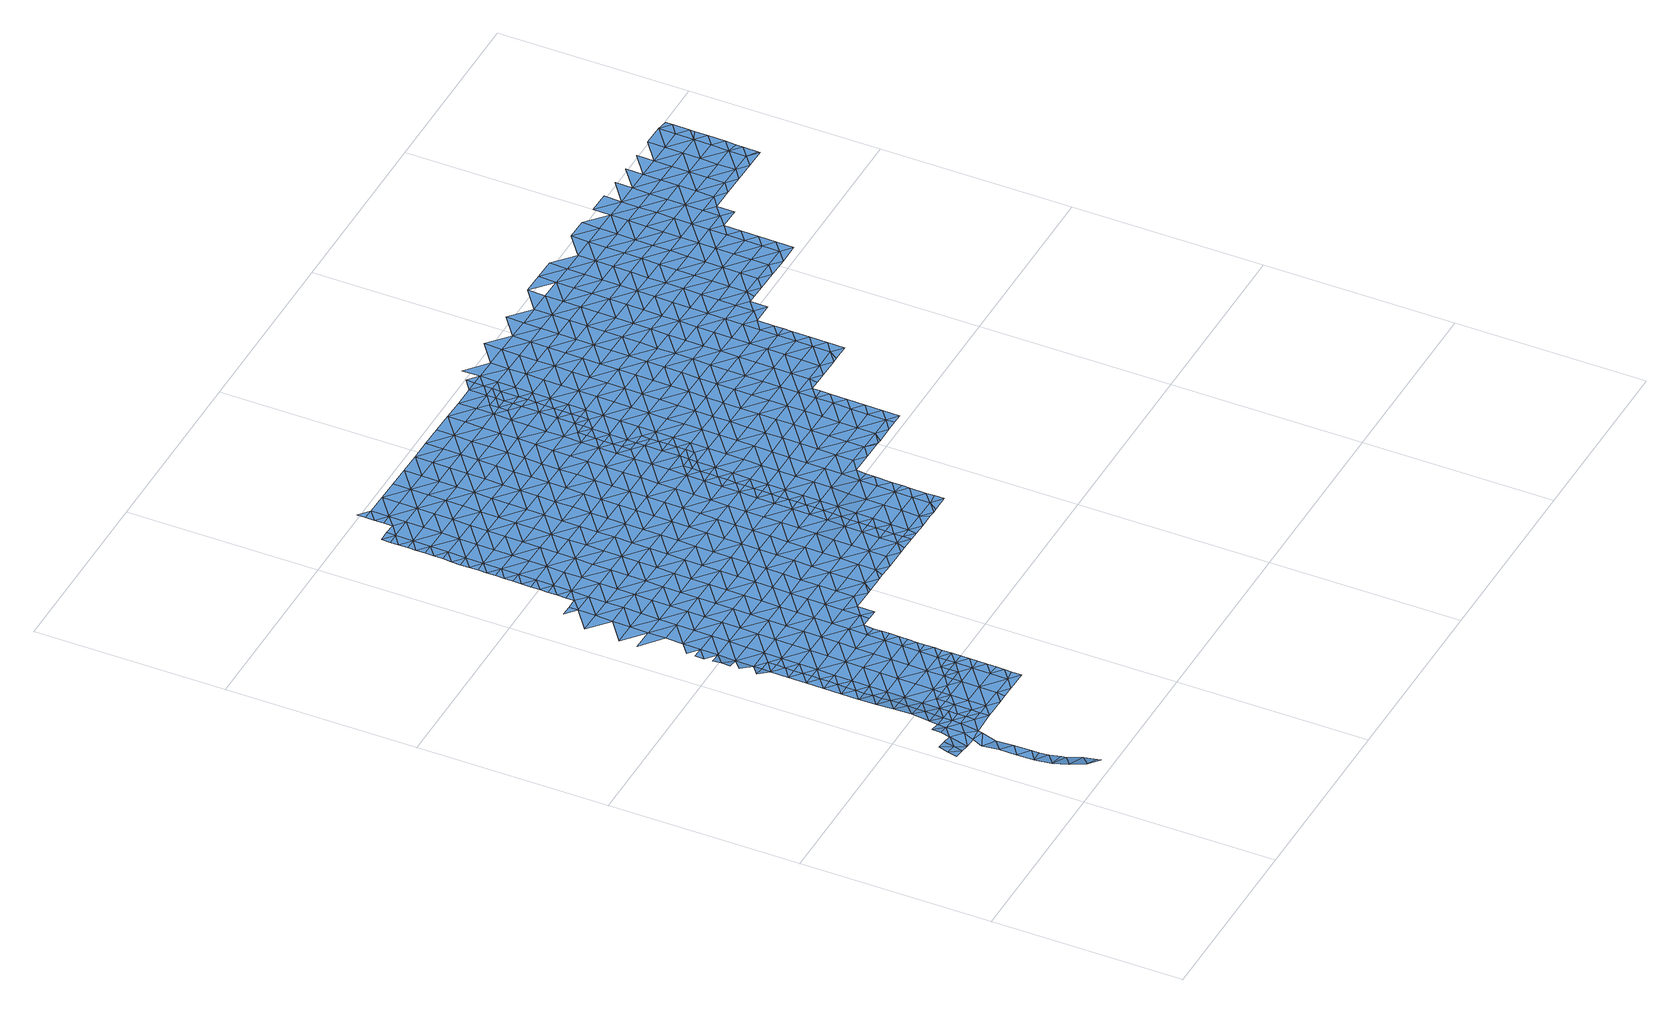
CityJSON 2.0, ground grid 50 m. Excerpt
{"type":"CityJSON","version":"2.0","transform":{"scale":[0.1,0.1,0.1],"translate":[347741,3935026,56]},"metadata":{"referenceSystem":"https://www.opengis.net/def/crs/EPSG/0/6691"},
"CityObjects":{
"waterbody1":{"type":"WaterBody","attributes":{"name":"8","class":"1140","function":"1","WaterBodyRiverFloodingRiskAttribute.description":"4","WaterBodyRiverFloodingRiskAttribute.rankOrg":"1","WaterBodyRiverFloodingRiskAttribute.adminType":"2","WaterBodyRiverFloodingRiskAttribute.scale":"L1"},"geometry":[{"type":"MultiSurface","lod":"1","boundaries":[[[0,1,2]],[[3,4,2]],[[3,2,1]],[[5,4,6]],[[4,3,6]],[[5,7,8]],[[9,5,6]],[[7,5,9]],[[7,10,8]],[[8,11,12]],[[11,8,10]],[[13,12,14]],[[12,11,14]],[[13,15,16]],[[13,14,15]],[[16,17,18]],[[15,17,16]],[[19,18,17]],[[20,21,22]],[[23,24,22]],[[22,24,25]],[[22,21,23]],[[26,27,25]],[[25,27,28]],[[25,24,26]],[[27,29,28]],[[29,30,28]],[[31,28,30]],[[32,33,31]],[[32,31,30]],[[34,31,33]],[[35,36,34]],[[35,34,33]],[[37,34,36]],[[38,39,37]],[[37,36,38]],[[40,37,39]],[[41,42,40]],[[40,39,41]],[[43,40,42]],[[44,45,43]],[[46,44,43]],[[46,43,42]],[[47,48,49]],[[50,49,45]],[[51,50,45]],[[45,44,51]],[[52,47,49]],[[50,53,49]],[[53,52,49]]]}]},
"waterbody2":{"type":"WaterBody","attributes":{"name":"8","class":"1140","function":"1","WaterBodyRiverFloodingRiskAttribute.description":"4","WaterBodyRiverFloodingRiskAttribute.rankOrg":"2","WaterBodyRiverFloodingRiskAttribute.adminType":"2","WaterBodyRiverFloodingRiskAttribute.scale":"L1"},"geometry":[{"type":"MultiSurface","lod":"1","boundaries":[[[54,55,56]],[[57,58,59]],[[60,61,19]],[[60,62,61]],[[20,63,21]],[[63,20,59]],[[58,63,59]],[[64,58,61]],[[62,65,64]],[[58,57,19]],[[57,59,66]],[[67,66,59]],[[68,55,54]],[[56,69,54]],[[68,54,66]],[[70,66,54]],[[71,67,59]],[[57,66,70]],[[20,71,59]],[[62,64,61]],[[19,61,58]],[[18,19,57]],[[70,18,57]],[[69,70,54]],[[56,72,69]]]}]},
"waterbody3":{"type":"WaterBody","attributes":{"name":"8","class":"1140","function":"1","WaterBodyRiverFloodingRiskAttribute.description":"4","WaterBodyRiverFloodingRiskAttribute.rankOrg":"2","WaterBodyRiverFloodingRiskAttribute.adminType":"2","WaterBodyRiverFloodingRiskAttribute.scale":"L1"},"geometry":[{"type":"MultiSurface","lod":"1","boundaries":[[[23,73,24]],[[23,21,73]],[[21,74,73]],[[26,75,27]],[[26,24,75]],[[24,73,75]],[[74,76,73]],[[75,77,27]],[[76,78,73]],[[79,75,73]],[[29,27,77]],[[78,79,73]],[[30,29,77]],[[80,30,77]],[[32,30,80]],[[33,32,80]],[[75,81,77]],[[81,75,79]],[[82,33,80]],[[35,33,82]],[[36,35,82]],[[77,83,80]],[[38,36,84]],[[81,79,85]],[[36,82,84]],[[39,38,84]],[[86,77,81]],[[87,82,80]],[[41,39,88]],[[85,89,81]],[[83,77,86]],[[39,84,88]],[[42,41,88]],[[90,48,47]],[[91,84,82]],[[92,44,46]],[[92,42,88]],[[46,42,92]],[[87,80,83]],[[87,91,82]],[[93,90,94]],[[95,86,81]],[[96,97,94]],[[47,52,90]],[[98,88,84]],[[99,50,51]],[[51,44,99]],[[100,96,94]],[[95,83,86]],[[101,96,100]],[[81,89,102]],[[44,92,99]],[[98,92,88]],[[103,94,90]],[[52,103,90]],[[99,104,50]],[[104,52,53]],[[53,50,104]],[[89,105,102]],[[95,81,102]],[[106,107,100]],[[108,107,106]],[[98,84,91]],[[109,87,83]],[[104,103,52]],[[110,100,94]],[[92,111,99]],[[105,112,102]],[[113,114,106]],[[115,111,92]],[[111,104,99]],[[116,83,95]],[[87,109,91]],[[117,94,103]],[[118,95,102]],[[92,98,115]],[[119,118,102]],[[102,112,119]],[[83,116,109]],[[91,120,98]],[[121,103,104]],[[94,117,110]],[[106,122,113]],[[111,123,104]],[[106,100,122]],[[124,125,126]],[[127,116,95]],[[120,91,109]],[[128,95,118]],[[129,117,103]],[[100,110,122]],[[122,130,113]],[[128,127,95]],[[131,126,132]],[[121,104,123]],[[133,109,116]],[[134,98,120]],[[135,111,115]],[[130,136,113]],[[136,126,125]],[[137,131,132]],[[115,98,138]],[[128,118,139]],[[125,113,136]],[[138,98,134]],[[129,103,121]],[[110,117,129]],[[140,123,111]],[[141,132,126]],[[109,142,120]],[[129,143,110]],[[110,144,122]],[[136,141,126]],[[133,116,127]],[[142,134,120]],[[145,137,146]],[[140,121,123]],[[128,139,147]],[[143,144,110]],[[144,130,122]],[[115,138,135]],[[147,148,128]],[[149,145,146]],[[150,137,132]],[[142,109,133]],[[127,128,151]],[[151,128,148]],[[111,135,140]],[[142,152,134]],[[140,153,121]],[[154,132,141]],[[137,150,146]],[[127,155,133]],[[130,156,136]],[[152,157,134]],[[127,151,158]],[[159,160,149]],[[153,161,121]],[[161,143,129]],[[155,127,158]],[[156,141,136]],[[150,132,154]],[[138,134,157]],[[162,130,144]],[[129,121,161]],[[163,133,155]],[[135,138,157]],[[164,159,149]],[[142,133,165]],[[165,133,163]],[[156,130,162]],[[166,144,143]],[[157,167,135]],[[165,168,142]],[[169,152,142]],[[161,170,143]],[[171,146,150]],[[149,146,172]],[[170,166,143]],[[166,162,144]],[[169,142,168]],[[173,174,141]],[[149,172,164]],[[140,135,175]],[[176,150,154]],[[146,171,172]],[[141,156,173]],[[154,141,174]],[[177,152,169]],[[175,135,167]],[[153,140,175]],[[157,152,178]],[[178,152,177]],[[179,156,162]],[[175,180,153]],[[153,181,161]],[[182,183,184]],[[178,185,157]],[[182,164,183]],[[157,185,167]],[[176,154,174]],[[164,172,183]],[[171,150,176]],[[186,162,166]],[[170,161,181]],[[187,184,183]],[[188,184,187]],[[173,156,179]],[[189,185,178]],[[153,180,181]],[[190,188,187]],[[191,192,171]],[[185,193,167]],[[162,186,179]],[[167,194,175]],[[195,174,173]],[[170,196,166]],[[171,176,191]],[[172,171,192]],[[193,194,167]],[[197,198,199]],[[196,186,166]],[[197,190,198]],[[195,176,174]],[[200,170,181]],[[190,187,198]],[[183,172,192]],[[173,179,201]],[[189,202,185]],[[183,203,187]],[[194,204,175]],[[205,206,207]],[[206,199,198]],[[205,199,206]],[[170,200,196]],[[208,203,183]],[[180,175,204]],[[173,201,195]],[[209,193,185]],[[180,210,181]],[[176,211,191]],[[196,212,186]],[[186,213,179]],[[207,214,215]],[[206,214,207]],[[183,192,208]],[[209,185,202]],[[187,216,198]],[[204,210,180]],[[215,214,217]],[[213,201,179]],[[218,200,181]],[[203,216,187]],[[217,219,220]],[[176,195,211]],[[211,221,191]],[[222,194,193]],[[219,223,220]],[[213,186,212]],[[224,196,200]],[[222,193,209]],[[217,214,219]],[[206,198,216]],[[192,225,208]],[[213,226,201]],[[201,227,195]],[[206,228,214]],[[192,191,225]],[[218,181,210]],[[229,230,231]],[[218,224,200]],[[224,212,196]],[[232,204,194]],[[226,227,201]],[[231,223,229]],[[225,191,221]],[[223,219,229]],[[195,227,211]],[[233,219,214]],[[229,234,230]],[[206,216,228]],[[234,235,236]],[[236,230,234]],[[194,222,237]],[[224,238,212]],[[212,239,213]],[[222,209,240]],[[227,241,211]],[[211,242,221]],[[208,225,243]],[[203,208,244]],[[210,204,232]],[[214,228,233]],[[239,226,213]],[[194,237,232]],[[241,242,211]],[[245,235,234]],[[246,235,245]],[[244,208,243]],[[216,203,244]],[[247,225,221]],[[248,246,245]],[[249,228,216]],[[250,237,222]],[[219,233,251]],[[229,219,252]],[[253,210,232]],[[254,255,256]],[[255,248,245]],[[247,243,225]],[[250,222,240]],[[254,248,255]],[[212,238,239]],[[218,210,257]],[[218,258,224]],[[252,219,251]],[[259,216,244]],[[228,249,233]],[[260,250,240]],[[234,261,245]],[[255,262,256]],[[234,229,261]],[[262,263,264]],[[265,241,227]],[[210,253,257]],[[247,221,242]],[[266,238,224]],[[267,244,243]],[[264,256,262]],[[237,268,232]],[[261,229,252]],[[226,239,269]],[[227,226,265]],[[216,259,249]],[[270,268,237]],[[268,253,232]],[[245,271,255]],[[233,272,251]],[[258,266,224]],[[273,250,260]],[[265,226,269]],[[274,263,262]],[[218,257,258]],[[237,250,270]],[[267,243,247]],[[238,275,239]],[[276,259,244]],[[277,233,249]],[[241,278,242]],[[267,279,244]],[[280,262,255]],[[245,261,271]],[[281,257,253]],[[282,278,241]],[[283,274,262]],[[278,247,242]],[[279,276,244]],[[268,284,253]],[[272,285,251]],[[241,265,282]],[[233,277,272]],[[259,286,249]],[[252,251,285]],[[287,270,250]],[[269,239,275]],[[255,271,288]],[[257,281,258]],[[238,266,275]],[[289,265,269]],[[290,267,247]],[[249,286,277]],[[262,280,283]],[[287,268,270]],[[291,271,261]],[[250,273,292]],[[281,253,284]],[[255,288,280]],[[261,252,293]],[[294,289,269]],[[289,282,265]],[[295,266,258]],[[290,279,267]],[[294,269,275]],[[286,259,276]],[[273,296,292]],[[297,272,277]],[[247,278,298]],[[252,285,293]],[[250,292,287]],[[299,300,301]],[[302,258,281]],[[290,247,298]],[[287,303,268]],[[301,283,299]],[[304,278,282]],[[305,297,277]],[[297,285,272]],[[291,261,293]],[[296,306,292]],[[283,280,299]],[[307,276,279]],[[291,308,271]],[[305,277,286]],[[284,268,303]],[[309,280,288]],[[299,310,300]],[[295,311,266]],[[288,271,308]],[[304,298,278]],[[258,302,295]],[[312,307,279]],[[307,286,276]],[[313,300,310]],[[284,314,281]],[[275,266,311]],[[315,313,310]],[[282,289,316]],[[279,290,312]],[[317,314,284]],[[297,318,285]],[[285,319,293]],[[294,275,311]],[[320,292,306]],[[284,303,317]],[[282,316,304]],[[294,321,289]],[[309,288,308]],[[299,280,309]],[[304,322,298]],[[320,323,292]],[[286,324,305]],[[302,281,314]],[[325,310,299]],[[287,323,303]],[[326,321,294]],[[322,327,298]],[[327,312,290]],[[287,292,323]],[[326,294,311]],[[289,321,316]],[[302,328,295]],[[291,293,319]],[[329,286,307]],[[290,298,327]],[[285,318,319]],[[330,308,291]],[[319,331,291]],[[299,309,332]],[[297,305,324]],[[302,314,333]],[[320,306,334]],[[330,309,308]],[[286,329,324]],[[327,335,312]],[[312,336,307]],[[324,337,297]],[[328,302,333]],[[299,332,325]],[[335,336,312]],[[303,323,338]],[[336,329,307]],[[317,303,339]],[[317,340,314]],[[304,341,322]],[[318,297,337]],[[311,295,342]],[[311,343,326]],[[330,291,331]],[[316,321,344]],[[304,316,341]],[[334,345,320]],[[346,332,309]],[[337,347,318]],[[318,348,319]],[[303,338,339]],[[314,340,333]],[[295,328,342]],[[316,344,341]],[[326,349,321]],[[322,350,327]],[[323,320,345]],[[351,331,319]],[[336,352,329]],[[329,353,324]],[[354,345,334]],[[349,344,321]],[[317,339,340]],[[309,330,355]],[[356,328,333]],[[311,342,343]],[[323,357,338]],[[352,353,329]],[[348,318,347]],[[358,335,327]],[[351,330,331]],[[346,309,355]],[[325,332,346]],[[322,341,359]],[[324,360,337]],[[361,323,345]],[[349,326,343]],[[328,356,342]],[[362,341,344]],[[333,340,363]],[[322,359,350]],[[349,364,344]],[[357,323,361]],[[319,348,351]],[[335,365,336]],[[330,366,355]],[[345,354,367]],[[368,325,346]],[[337,369,347]],[[333,363,356]],[[370,343,342]],[[339,338,371]],[[367,372,345]],[[373,361,345]],[[360,324,353]],[[327,350,358]],[[372,373,345]],[[371,338,357]],[[366,330,351]],[[336,374,352]],[[340,339,371]],[[375,363,340]],[[355,376,346]],[[366,376,355]],[[362,344,364]],[[377,342,356]],[[365,335,358]],[[378,349,343]],[[374,353,352]],[[369,337,360]],[[348,347,369]],[[379,380,361]],[[361,380,357]],[[359,341,381]],[[348,382,351]],[[361,373,379]],[[383,368,346]],[[369,382,348]],[[370,342,377]],[[378,364,349]],[[381,384,359]],[[374,336,365]],[[340,371,375]],[[375,385,363]],[[380,386,357]],[[341,362,381]],[[386,387,357]],[[350,359,384]],[[350,388,358]],[[389,366,351]],[[378,343,370]],[[371,357,387]],[[390,362,364]],[[346,376,391]],[[356,392,377]],[[384,388,350]],[[388,365,358]],[[356,363,392]],[[378,390,364]],[[393,353,374]],[[394,395,371]],[[371,395,375]],[[396,376,366]],[[360,353,397]],[[346,391,383]],[[371,387,394]],[[351,382,398]],[[363,385,392]],[[377,399,370]],[[397,353,393]],[[369,360,397]],[[400,374,365]],[[389,396,366]],[[362,401,381]],[[402,403,375]],[[375,403,385]],[[351,398,389]],[[375,395,402]],[[369,404,382]],[[376,405,391]],[[406,401,362]],[[399,377,392]],[[400,393,374]],[[406,362,390]],[[381,401,384]],[[407,365,388]],[[408,392,385]],[[370,409,378]],[[410,369,397]],[[411,398,382]],[[412,408,385]],[[385,403,412]],[[413,409,370]],[[391,414,383]],[[413,370,399]],[[404,369,410]],[[415,388,384]],[[408,416,392]],[[365,407,400]],[[417,399,392]],[[405,376,396]],[[418,397,393]],[[416,417,392]],[[398,419,389]],[[390,378,409]],[[420,413,399]],[[390,421,406]],[[414,391,405]],[[384,401,422]],[[382,404,411]],[[423,396,389]],[[424,420,399]],[[393,400,425]],[[397,426,410]],[[424,399,417]],[[427,421,390]],[[415,384,422]],[[415,428,388]],[[427,390,409]],[[418,426,397]],[[429,400,407]],[[393,425,418]],[[430,409,413]],[[406,431,401]],[[407,388,428]],[[398,411,419]],[[432,430,413]],[[413,420,432]],[[421,431,406]],[[431,422,401]],[[423,389,419]],[[405,396,423]],[[433,427,409]],[[434,433,409]],[[404,410,435]],[[404,436,411]],[[434,409,430]],[[429,437,400]],[[437,418,425]],[[435,436,404]],[[407,428,429]],[[414,405,438]],[[431,439,422]],[[410,426,435]],[[440,421,427]],[[425,400,437]],[[438,405,423]],[[441,440,427]],[[441,427,433]],[[419,411,436]],[[442,426,418]],[[415,422,443]],[[415,444,428]],[[445,446,421]],[[436,447,419]],[[445,421,440]],[[414,438,448]],[[431,421,446]],[[422,439,443]],[[447,449,419]],[[450,435,426]],[[446,451,431]],[[452,439,431]],[[418,437,453]],[[451,452,431]],[[423,419,449]],[[423,454,438]],[[429,428,444]],[[442,418,453]],[[415,443,444]],[[449,454,423]],[[455,436,435]],[[429,456,437]],[[438,454,448]],[[450,426,442]],[[437,456,453]],[[457,439,452]],[[429,444,458]],[[436,459,447]],[[443,439,457]],[[456,429,458]],[[455,435,450]],[[460,457,452]],[[459,449,447]],[[453,461,442]],[[456,461,453]],[[448,454,462]],[[463,443,457]],[[459,436,455]],[[458,444,464]],[[465,454,449]],[[442,466,450]],[[444,443,467]],[[461,466,442]],[[468,469,458]],[[458,469,456]],[[467,443,463]],[[460,470,457]],[[458,464,468]],[[471,470,460]],[[464,444,467]],[[465,449,459]],[[466,472,450]],[[469,473,456]],[[474,461,456]],[[470,475,457]],[[473,474,456]],[[463,457,475]],[[455,450,472]],[[476,464,467]],[[475,477,463]],[[478,454,465]],[[479,467,463]],[[472,480,455]],[[474,481,461]],[[477,479,463]],[[462,454,482]],[[481,483,461]],[[484,476,467]],[[466,461,483]],[[454,478,482]],[[459,455,485]],[[459,486,465]],[[484,467,479]],[[484,487,476]],[[485,455,480]],[[466,483,488]],[[486,459,485]],[[478,465,486]],[[489,480,472]],[[490,488,483]],[[472,466,491]],[[489,485,480]],[[482,478,492]],[[466,488,491]],[[492,478,486]],[[490,493,488]],[[489,472,491]],[[486,485,494]],[[493,495,488]],[[496,491,488]],[[482,492,497]],[[495,496,488]],[[498,499,486]],[[486,494,498]],[[500,485,489]],[[492,486,499]],[[494,485,500]],[[501,489,491]],[[502,501,491]],[[491,496,502]],[[503,497,492]],[[504,494,500]],[[505,506,489]],[[489,506,500]],[[505,489,501]],[[492,499,503]],[[507,504,500]],[[503,499,508]],[[507,500,506]],[[509,504,507]],[[497,503,510]],[[508,511,503]],[[512,511,508]],[[513,510,503]],[[511,513,503]],[[513,514,510]],[[514,515,510]]]}]},
"waterbody4":{"type":"WaterBody","attributes":{"name":"8","class":"1140","function":"1","WaterBodyRiverFloodingRiskAttribute.description":"4","WaterBodyRiverFloodingRiskAttribute.rankOrg":"3","WaterBodyRiverFloodingRiskAttribute.adminType":"2","WaterBodyRiverFloodingRiskAttribute.scale":"L1"},"geometry":[{"type":"MultiSurface","lod":"1","boundaries":[[[516,517,518]],[[519,520,521]],[[518,517,89]],[[105,89,517]],[[522,523,524]],[[524,523,147]],[[139,118,524]],[[524,147,139]],[[524,118,119]],[[112,105,517]],[[85,518,89]],[[85,79,518]],[[79,78,518]],[[78,76,518]],[[525,76,74]],[[76,516,518]],[[526,517,527]],[[65,516,76]],[[525,65,76]],[[74,63,525]],[[21,63,74]],[[119,112,524]],[[112,526,524]],[[521,528,519]],[[528,527,529]],[[530,529,531]],[[517,526,112]],[[526,522,524]],[[522,526,532]],[[532,526,533]],[[526,521,533]],[[526,527,521]],[[521,527,528]],[[533,521,520]],[[64,63,58]],[[63,64,525]],[[64,65,525]],[[62,531,65]],[[62,60,531]],[[528,534,519]],[[60,530,531]],[[65,531,516]],[[516,531,527]],[[527,531,529]],[[517,516,527]],[[535,529,530]],[[536,529,535]],[[536,528,529]],[[537,528,536]],[[534,528,537]]]}]},
"waterbody5":{"type":"WaterBody","attributes":{"name":"8","class":"1140","function":"1","WaterBodyRiverFloodingRiskAttribute.description":"4","WaterBodyRiverFloodingRiskAttribute.rankOrg":"3","WaterBodyRiverFloodingRiskAttribute.adminType":"2","WaterBodyRiverFloodingRiskAttribute.scale":"L1"},"geometry":[{"type":"MultiSurface","lod":"1","boundaries":[[[367,538,372]],[[539,373,372]],[[372,538,539]],[[379,540,380]],[[379,373,540]],[[373,539,540]],[[538,541,539]],[[540,542,380]],[[386,380,542]],[[387,386,542]],[[543,540,539]],[[394,544,395]],[[394,387,544]],[[387,542,544]],[[539,541,545]],[[546,542,540]],[[547,545,541]],[[402,548,403]],[[402,395,548]],[[543,539,545]],[[395,544,548]],[[542,546,544]],[[549,408,412]],[[412,403,549]],[[403,548,549]],[[550,545,547]],[[540,543,546]],[[544,551,548]],[[549,552,408]],[[552,417,416]],[[416,408,552]],[[551,544,546]],[[553,420,424]],[[553,417,552]],[[424,417,553]],[[545,550,554]],[[555,552,549]],[[543,545,556]],[[548,551,557]],[[549,548,558]],[[559,430,432]],[[550,560,554]],[[432,420,559]],[[556,545,554]],[[558,548,557]],[[420,553,559]],[[558,555,549]],[[555,553,552]],[[561,554,560]],[[546,562,551]],[[546,543,562]],[[563,433,434]],[[563,430,559]],[[434,430,563]],[[562,543,556]],[[551,564,557]],[[565,440,441]],[[566,567,554]],[[565,433,563]],[[566,554,561]],[[441,433,565]],[[556,554,567]],[[551,562,568]],[[569,562,556]],[[553,555,570]],[[567,569,556]],[[559,553,571]],[[572,440,565]],[[445,440,572]],[[558,557,564]],[[446,445,572]],[[551,568,564]],[[553,570,571]],[[563,573,565]],[[572,574,446]],[[575,568,562]],[[563,559,573]],[[460,452,451]],[[451,446,574]],[[562,569,576]],[[577,570,555]],[[575,562,576]],[[578,572,565]],[[579,558,564]],[[559,571,573]],[[555,558,577]],[[460,451,574]],[[573,578,565]],[[568,580,564]],[[577,558,579]],[[580,568,575]],[[581,571,570]],[[572,582,574]],[[564,583,579]],[[574,471,460]],[[564,580,584]],[[585,582,572]],[[586,570,577]],[[564,584,583]],[[582,471,574]],[[572,578,585]],[[570,586,581]],[[587,579,583]],[[573,571,588]],[[573,589,578]],[[468,464,476]],[[468,590,469]],[[587,591,579]],[[591,586,577]],[[571,581,588]],[[578,589,585]],[[577,579,591]],[[582,592,471]],[[468,476,590]],[[590,593,469]],[[593,474,473]],[[470,471,592]],[[473,469,593]],[[475,470,592]],[[476,487,590]],[[573,588,589]],[[583,594,587]],[[592,595,475]],[[586,596,581]],[[595,479,477]],[[593,597,474]],[[585,598,582]],[[597,483,481]],[[477,475,595]],[[481,474,597]],[[599,585,589]],[[586,591,600]],[[581,601,588]],[[484,602,487]],[[603,590,487]],[[602,479,595]],[[484,479,602]],[[490,483,597]],[[596,586,600]],[[594,604,587]],[[587,604,591]],[[605,595,592]],[[585,599,598]],[[592,582,605]],[[593,590,606]],[[593,607,597]],[[493,490,597]],[[603,487,602]],[[608,600,591]],[[601,581,596]],[[589,609,599]],[[582,598,605]],[[595,610,602]],[[589,588,609]],[[590,603,606]],[[611,604,594]],[[607,493,597]],[[612,596,600]],[[588,601,609]],[[591,604,608]],[[609,613,599]],[[593,606,607]],[[595,605,610]],[[614,612,600]],[[614,600,608]],[[615,601,596]],[[616,617,602]],[[618,604,611]],[[616,602,610]],[[494,504,498]],[[603,617,606]],[[598,599,619]],[[607,620,493]],[[603,602,617]],[[620,496,495]],[[495,493,620]],[[619,599,613]],[[604,621,608]],[[621,604,618]],[[605,598,622]],[[498,504,623]],[[605,624,610]],[[499,498,508]],[[617,625,606]],[[626,501,502]],[[508,498,623]],[[615,627,601]],[[502,496,626]],[[608,628,614]],[[624,616,610]],[[596,612,615]],[[496,620,626]],[[629,613,609]],[[607,606,625]],[[621,628,608]],[[598,619,622]],[[618,630,621]],[[609,601,627]],[[504,509,623]],[[625,631,607]],[[607,632,620]],[[505,633,506]],[[627,629,609]],[[512,508,623]],[[633,501,626]],[[629,619,613]],[[505,501,633]],[[624,605,622]],[[614,634,612]],[[635,617,616]],[[630,636,621]],[[512,623,509]],[[620,637,626]],[[507,638,509]],[[638,506,633]],[[507,506,638]],[[614,628,634]],[[634,639,612]],[[635,616,624]],[[612,640,615]],[[641,625,617]],[[607,631,632]],[[642,512,509]],[[626,637,633]],[[642,509,638]],[[637,620,632]],[[643,617,635]],[[615,644,627]],[[645,631,625]],[[619,629,646]],[[622,619,647]],[[622,648,624]],[[642,649,512]],[[628,621,650]],[[621,636,650]],[[649,513,511]],[[511,512,649]],[[612,639,640]],[[651,650,636]],[[641,617,643]],[[619,646,647]],[[652,633,637]],[[624,653,635]],[[649,654,513]],[[638,633,655]],[[629,627,644]],[[656,646,629]],[[657,628,650]],[[648,622,647]],[[653,643,635]],[[514,513,654]],[[615,640,644]],[[645,625,641]],[[632,631,645]],[[634,628,658]],[[655,633,652]],[[515,514,654]],[[632,659,637]],[[660,650,651]],[[658,661,634]],[[642,638,662]],[[642,663,649]],[[628,657,658]],[[653,624,648]],[[656,629,644]],[[639,634,661]],[[664,657,650]],[[639,665,640]],[[643,666,641]],[[660,664,650]],[[663,654,649]],[[653,666,643]],[[638,655,662]],[[632,645,659]],[[667,658,657]],[[663,642,662]],[[646,656,668]],[[647,646,669]],[[641,670,645]],[[637,659,671]],[[652,637,672]],[[669,646,668]],[[639,661,665]],[[657,664,667]],[[672,637,671]],[[644,640,673]],[[674,641,666]],[[644,675,656]],[[676,654,677]],[[667,678,658]],[[648,647,679]],[[648,680,653]],[[658,678,661]],[[677,654,663]],[[655,652,681]],[[673,640,665]],[[679,647,669]],[[679,680,648]],[[670,641,674]],[[662,655,681]],[[682,665,661]],[[659,683,671]],[[652,672,681]],[[653,684,666]],[[659,645,683]],[[668,656,675]],[[685,669,668]],[[680,684,653]],[[644,673,675]],[[661,678,682]],[[683,645,670]],[[686,687,662]],[[675,685,668]],[[666,688,674]],[[665,689,673]],[[690,665,682]],[[662,681,686]],[[663,662,687]],[[663,691,677]],[[689,665,690]],[[669,692,679]],[[693,670,674]],[[671,683,694]],[[672,671,695]],[[689,696,673]],[[693,683,670]],[[692,669,685]],[[681,672,695]],[[666,684,688]],[[673,697,675]],[[671,694,695]],[[679,698,680]],[[663,687,691]],[[696,697,673]],[[699,698,679]],[[700,696,689]],[[699,679,692]],[[701,684,680]],[[702,703,681]],[[674,688,693]],[[675,704,685]],[[705,677,691]],[[683,706,694]],[[707,687,686]],[[681,695,702]],[[686,681,703]],[[697,704,675]],[[701,688,684]],[[703,707,686]],[[707,691,687]],[[683,693,706]],[[694,708,695]],[[700,709,696]],[[692,685,704]],[[701,680,698]],[[710,708,694]],[[708,702,695]],[[688,711,693]],[[712,705,691]],[[704,713,692]],[[710,694,706]],[[701,711,688]],[[709,714,696]],[[713,715,692]],[[696,714,697]],[[699,715,698]],[[716,703,702]],[[699,692,715]],[[712,691,707]],[[708,716,702]],[[706,693,717]],[[714,718,697]],[[697,719,704]],[[720,710,706]],[[703,721,707]],[[693,711,717]],[[717,722,706]],[[716,721,703]],[[701,698,723]],[[724,713,704]],[[709,725,714]],[[710,720,708]],[[698,715,723]],[[721,726,707]],[[719,697,718]],[[711,701,727]],[[713,724,715]],[[728,717,711]],[[712,707,726]],[[706,722,720]],[[701,723,727]],[[727,729,711]],[[724,704,719]],[[725,730,714]],[[715,731,723]],[[732,733,708]],[[714,734,718]],[[735,712,726]],[[717,736,722]],[[708,720,732]],[[716,708,733]],[[737,730,725]],[[728,736,717]],[[731,715,724]],[[733,738,716]],[[711,729,728]],[[739,712,735]],[[731,740,723]],[[723,741,727]],[[721,716,738]],[[719,718,734]],[[740,741,723]],[[714,730,734]],[[742,730,737]],[[720,722,736]],[[743,729,727]],[[720,744,732]],[[726,721,745]],[[724,719,746]],[[741,743,727]],[[746,719,734]],[[735,726,745]],[[747,739,735]],[[748,734,730]],[[721,738,745]],[[720,736,744]],[[744,749,732]],[[745,747,735]],[[748,730,742]],[[731,724,750]],[[750,724,746]],[[733,732,749]],[[728,751,736]],[[731,752,740]],[[753,738,733]],[[748,754,734]],[[728,729,751]],[[734,754,746]],[[749,755,733]],[[756,752,731]],[[751,729,743]],[[757,744,736]],[[756,731,750]],[[755,753,733]],[[758,750,746]],[[740,759,741]],[[738,753,745]],[[751,757,736]],[[746,754,758]],[[760,749,744]],[[761,747,745]],[[762,763,750]],[[750,763,756]],[[753,764,745]],[[762,750,758]],[[743,741,759]],[[740,752,759]],[[743,765,751]],[[764,761,745]],[[759,765,743]],[[744,757,766]],[[763,767,756]],[[749,768,755]],[[756,767,752]],[[760,744,766]],[[760,768,749]],[[761,769,747]],[[755,768,753]],[[751,770,757]],[[771,759,752]],[[767,771,752]],[[772,764,753]],[[751,765,773]],[[759,774,765]],[[751,773,770]],[[775,760,766]],[[772,753,768]],[[766,757,776]],[[764,777,761]],[[778,777,764]],[[757,770,776]],[[767,779,771]],[[760,775,768]],[[759,771,774]],[[778,764,772]],[[765,780,773]],[[775,766,776]],[[768,781,772]],[[765,774,782]],[[773,783,770]],[[775,781,768]],[[784,771,779]],[[783,776,770]],[[774,771,784]],[[765,782,780]],[[772,785,778]],[[786,769,777]],[[783,773,780]],[[784,787,774]],[[774,787,782]],[[776,788,775]],[[778,789,777]],[[772,781,785]],[[790,780,782]],[[791,787,784]],[[792,781,775]],[[789,778,785]],[[777,793,786]],[[776,783,788]],[[790,782,787]],[[794,785,781]],[[775,788,795]],[[777,789,793]],[[783,780,796]],[[792,775,795]],[[787,791,797]],[[792,794,781]],[[783,798,788]],[[780,790,796]],[[796,798,783]],[[799,786,793]],[[785,800,789]],[[797,801,787]],[[802,790,787]],[[803,795,788]],[[798,804,788]],[[793,789,800]],[[805,792,795]],[[785,794,800]],[[790,806,796]],[[807,801,797]],[[803,805,795]],[[787,801,802]],[[799,793,808]],[[788,804,803]],[[792,805,794]],[[808,793,800]],[[798,796,806]],[[790,802,806]],[[794,809,800]],[[804,798,810]],[[801,811,802]],[[810,798,806]],[[804,812,803]],[[809,794,805]],[[809,813,800]],[[814,806,802]],[[801,807,811]],[[813,815,800]],[[803,816,805]],[[804,810,812]],[[812,816,803]],[[808,800,815]],[[815,817,808]],[[807,818,811]],[[802,811,814]],[[814,819,806]],[[816,820,805]],[[809,805,820]],[[809,821,813]],[[810,806,822]],[[810,823,812]],[[820,821,809]],[[822,806,819]],[[818,824,811]],[[822,823,810]],[[823,816,812]],[[811,824,814]],[[813,825,815]],[[826,820,816]],[[814,827,819]],[[825,813,821]],[[823,826,816]],[[828,821,820]],[[817,815,829]],[[818,830,824]],[[814,824,827]],[[829,815,825]],[[822,819,831]],[[828,820,826]],[[819,827,831]],[[832,817,829]],[[822,833,823]],[[830,834,824]],[[821,835,825]],[[824,834,827]],[[836,835,821]],[[837,822,831]],[[838,826,823]],[[836,821,828]],[[834,839,827]],[[825,840,829]],[[833,822,837]],[[831,827,839]],[[835,840,825]],[[840,832,829]],[[826,841,828]],[[839,842,831]],[[831,842,837]],[[823,833,838]],[[837,843,833]],[[843,837,842]],[[836,828,841]],[[844,835,836]],[[826,838,841]],[[843,845,833]],[[833,845,838]],[[835,846,840]],[[836,841,844]],[[844,846,835]],[[847,848,840]],[[849,841,838]],[[846,847,840]],[[841,849,844]],[[843,850,845]],[[838,845,851]],[[849,838,851]],[[852,846,844]],[[853,848,847]],[[849,852,844]],[[854,845,850]],[[855,847,846]],[[851,845,854]],[[856,849,851]],[[855,846,852]],[[851,854,856]],[[847,855,857]],[[858,855,852]],[[847,857,859]],[[854,860,856]],[[849,856,861]],[[852,849,858]],[[849,861,858]],[[855,862,857]],[[860,863,856]],[[856,863,861]],[[862,855,858]],[[857,862,864]],[[865,863,860]],[[866,862,858]],[[867,857,864]],[[861,863,868]],[[858,861,866]],[[869,864,862]],[[861,868,866]],[[869,862,866]],[[870,863,865]],[[869,871,864]],[[868,863,870]],[[872,870,865]],[[866,868,873]],[[874,864,871]],[[873,868,870]],[[875,871,869]],[[876,866,873]],[[869,866,875]],[[875,866,876]],[[877,873,870]],[[878,870,872]],[[873,877,876]],[[871,875,879]],[[880,878,872]],[[881,871,879]],[[870,878,877]],[[882,879,875]],[[876,877,883]],[[875,876,882]],[[884,878,880]],[[878,885,877]],[[882,876,883]],[[885,878,884]],[[886,881,879]],[[885,887,877]],[[882,888,879]],[[883,877,889]],[[877,887,889]],[[886,879,888]],[[882,883,890]],[[883,889,890]],[[882,891,888]],[[892,891,882]],[[892,882,890]],[[893,888,891]],[[886,888,893]],[[894,886,893]]]}]}
},
"vertices":[
[109,7,55],[109,18,53],[81,31,55],[109,54,46],[81,77,38],[82,123,23],[110,100,30],[111,146,20],[83,170,17],[110,112,28],[111,170,18],[112,192,17],[84,216,16],[85,262,15],[113,238,16],[113,285,12],[85,308,9],[114,321,23],[86,331,20],[114,331,26],[87,424,33],[116,423,32],[88,447,34],[116,446,33],[116,470,35],[89,493,38],[117,493,34],[117,516,34],[89,539,37],[118,539,34],[118,562,34],[90,586,34],[118,585,32],[119,608,32],[91,632,32],[119,631,31],[120,654,31],[92,678,32],[120,678,31],[120,701,32],[92,724,32],[121,724,32],[121,747,32],[93,770,32],[122,793,32],[94,817,32],[122,770,32],[95,886,32],[67,886,38],[95,863,32],[123,839,32],[122,816,32],[124,885,32],[123,862,32],
[30,355,32],[2,379,42],[1,356,36],[86,354,32],[115,377,32],[87,401,32],[171,330,32],[143,354,32],[171,353,32],[115,400,32],[143,377,32],[172,376,32],[58,378,32],[59,401,37],[30,379,37],[29,332,26],[57,332,20],[59,424,38],[1,333,30],
[144,446,32],[144,423,32],[145,492,31],[172,422,32],[146,538,31],[173,445,32],[173,469,31],[147,585,31],[202,491,31],[148,631,31],[203,584,31],[148,677,31],[201,468,31],[203,537,31],[204,630,31],[149,723,31],[230,468,31],[96,909,32],[205,676,31],[150,769,32],[68,933,37],[96,955,32],[259,536,31],[68,979,37],[68,956,37],[206,722,31],[151,816,32],[97,1002,33],[69,1002,35],[259,490,31],[152,908,32],[151,862,32],[258,467,31],[98,1048,33],[69,1025,33],[70,1048,33],[261,629,31],[154,1001,33],[207,815,32],[286,467,32],[99,1094,33],[70,1071,32],[207,769,32],[260,583,31],[153,954,32],[287,513,31],[287,490,31],[262,675,31],[209,907,32],[155,1047,33],[208,861,32],[44,1187,32],[100,1140,33],[100,1186,33],[317,582,31],[316,535,31],[210,953,32],[155,1093,33],[44,1234,32],[101,1233,33],[318,628,31],[262,721,31],[264,814,32],[156,1139,33],[102,1279,34],[263,768,32],[316,512,31],[265,860,32],[157,1185,33],[318,674,31],[211,1000,33],[211,1046,33],[46,1326,34],[103,1325,34],[344,512,31],[344,536,31],[104,1371,34],[159,1278,34],[345,558,31],[319,720,31],[266,906,32],[158,1232,33],[345,604,31],[213,1138,33],[320,767,32],[345,582,31],[104,1394,34],[76,1395,34],[266,952,32],[212,1092,33],[346,626,31],[132,1394,34],[346,651,31],[268,1045,33],[321,813,32],[347,675,31],[347,697,31],[267,999,33],[159,1324,34],[160,1370,34],[214,1184,33],[214,1231,33],[321,859,32],[215,1277,34],[347,717,31],[348,743,32],[270,1137,33],[322,905,32],[323,951,32],[133,1417,34],[161,1417,34],[133,1440,34],[377,766,32],[269,1091,33],[162,1463,34],[133,1463,34],[376,742,32],[134,1486,34],[216,1323,34],[217,1369,34],[377,812,32],[378,858,32],[271,1230,33],[325,1044,33],[134,1509,34],[163,1509,34],[135,1533,34],[324,998,33],[270,1183,33],[404,742,32],[218,1462,34],[379,904,32],[135,1556,34],[163,1555,34],[135,1579,34],[218,1416,34],[405,788,32],[380,950,32],[272,1276,34],[325,1090,33],[326,1136,33],[164,1601,34],[136,1602,34],[219,1508,34],[136,1625,34],[380,997,33],[165,1648,34],[137,1648,34],[273,1322,34],[434,811,32],[137,1671,34],[381,1043,33],[273,1368,34],[327,1183,33],[328,1229,33],[220,1554,34],[166,1694,34],[138,1717,34],[137,1694,34],[436,903,32],[221,1600,34],[166,1740,35],[139,1764,35],[138,1741,35],[435,857,32],[382,1089,33],[383,1135,33],[462,787,32],[329,1275,34],[329,1321,34],[274,1415,34],[275,1461,34],[167,1786,35],[139,1787,35],[330,1367,34],[139,1810,35],[277,1553,34],[491,810,32],[222,1647,34],[222,1693,34],[436,950,32],[140,1833,35],[168,1832,35],[140,1856,35],[437,996,33],[438,1042,33],[276,1507,34],[472,787,32],[223,1739,34],[169,1879,35],[141,1902,35],[140,1879,35],[384,1228,33],[439,1088,33],[331,1414,34],[492,902,32],[384,1182,33],[491,856,32],[224,1785,35],[278,1646,34],[519,786,32],[169,1902,35],[440,1134,33],[332,1506,34],[277,1599,34],[386,1320,34],[332,1460,34],[225,1878,35],[494,995,33],[385,1274,34],[198,1901,35],[493,949,32],[279,1692,34],[333,1552,34],[548,855,32],[225,1832,35],[441,1227,33],[388,1413,34],[281,1784,35],[547,809,32],[280,1738,34],[440,1181,33],[495,1087,33],[537,786,32],[335,1645,34],[387,1366,34],[226,1924,35],[198,1948,35],[198,1924,35],[495,1041,33],[549,901,32],[443,1319,34],[334,1598,34],[575,785,31],[389,1505,34],[281,1831,35],[282,1877,35],[227,1970,35],[496,1133,33],[388,1459,34],[199,1971,35],[550,994,33],[199,1994,35],[442,1273,34],[550,948,32],[336,1691,34],[336,1737,34],[604,808,31],[498,1226,33],[443,1365,34],[605,854,31],[391,1598,34],[284,1969,35],[497,1180,33],[444,1412,34],[552,1086,33],[390,1551,34],[338,1830,35],[337,1783,35],[283,1923,35],[551,1040,33],[632,784,31],[445,1458,34],[446,1504,34],[392,1644,34],[606,900,31],[606,947,31],[607,993,34],[499,1318,34],[553,1132,33],[554,1179,33],[499,1272,34],[661,807,31],[340,1922,35],[392,1690,34],[393,1736,34],[554,1225,33],[501,1411,34],[394,1782,35],[447,1550,34],[447,1597,34],[651,784,31],[339,1876,35],[609,1085,34],[662,899,31],[502,1457,34],[500,1364,34],[448,1643,34],[661,853,31],[556,1317,34],[608,1039,34],[555,1271,34],[502,1503,34],[395,1829,35],[689,783,31],[340,1968,35],[449,1689,34],[610,1178,34],[663,946,31],[689,807,31],[689,830,31],[503,1549,34],[664,992,34],[395,1875,35],[609,1131,34],[611,1224,34],[690,853,31],[690,876,31],[557,1364,34],[450,1735,34],[397,1967,35],[558,1410,34],[665,1038,34],[691,899,31],[691,922,31],[558,1456,34],[451,1828,35],[612,1270,35],[396,1921,35],[665,1084,34],[504,1596,34],[691,945,31],[692,968,33],[452,1874,35],[505,1642,34],[451,1781,35],[666,1131,34],[560,1548,34],[613,1363,35],[692,991,34],[692,1014,34],[506,1734,34],[453,1920,35],[613,1316,35],[559,1502,34],[693,1061,34],[668,1223,34],[506,1688,34],[507,1780,35],[693,1038,34],[667,1177,34],[454,1966,35],[615,1455,35],[694,1084,34],[694,1107,34],[561,1641,34],[508,1827,35],[695,1153,34],[669,1315,35],[614,1409,35],[509,1873,35],[694,1130,34],[561,1595,34],[562,1687,34],[668,1269,35],[616,1501,34],[617,1547,34],[696,1199,34],[670,1362,35],[695,1176,34],[696,1246,34],[696,1222,34],[563,1733,34],[564,1779,35],[617,1594,34],[510,1919,35],[671,1408,35],[697,1292,35],[697,1269,35],[619,1686,34],[672,1454,35],[672,1500,34],[698,1315,35],[698,1338,35],[565,1826,35],[510,1965,35],[565,1872,35],[620,1732,34],[698,1361,35],[699,1384,35],[618,1640,34],[566,1918,35],[621,1779,35],[674,1593,34],[728,1407,35],[673,1546,34],[621,1825,35],[727,1384,35],[675,1639,34],[567,1964,35],[728,1453,35],[701,1523,34],[622,1871,35],[676,1685,34],[729,1499,34],[702,1546,34],[702,1569,34],[756,1406,35],[755,1383,35],[676,1731,34],[702,1592,34],[703,1615,34],[756,1429,35],[729,1522,34],[757,1453,35],[623,1917,35],[757,1476,34],[677,1778,35],[703,1638,34],[624,1963,35],[704,1662,34],[757,1499,34],[678,1824,35],[679,1870,35],[758,1522,34],[732,1684,34],[734,1777,35],[732,1661,34],[733,1730,34],[680,1916,35],[760,1661,34],[707,1846,35],[761,1684,34],[761,1707,34],[680,1962,35],[707,1870,35],[707,1893,35],[735,1823,35],[762,1753,34],[761,1730,34],[736,1915,35],[735,1846,35],[762,1776,35],[763,1799,35],[763,1822,35],[736,1892,35],[763,1845,35],[737,1961,35],[765,1915,35],[764,1892,35],[765,1938,35],[765,1961,35],[766,1984,35],
[200,399,32],[258,444,32],[201,445,32],[342,373,32],[342,393,32],[314,397,32],[343,466,32],[343,487,32],[315,489,32],[144,400,32],[314,443,32],[257,398,32],[313,351,32],[256,352,32],[227,329,32],[199,353,32],[343,444,32],[342,419,32],[341,355,32],[252,329,32],[284,328,32],[341,327,32],
[713,783,31],[717,806,31],[718,852,31],[745,782,31],[719,898,31],[775,851,31],[720,945,31],[774,805,31],[776,898,31],[784,782,31],[720,991,34],[721,1037,34],[802,781,31],[776,944,31],[722,1083,34],[723,1130,34],[831,804,31],[779,1082,34],[831,850,31],[777,990,31],[778,1036,34],[724,1176,34],[815,781,31],[859,781,31],[832,897,31],[724,1222,34],[834,989,31],[725,1268,35],[859,807,31],[859,827,31],[833,943,31],[860,873,31],[779,1129,34],[780,1175,34],[726,1314,35],[781,1221,34],[727,1361,35],[861,919,31],[860,891,31],[835,1081,34],[782,1267,35],[835,1035,34],[862,965,31],[837,1174,34],[783,1360,35],[862,1012,34],[862,986,32],[783,1313,35],[836,1128,34],[891,1034,35],[838,1220,34],[838,1266,35],[730,1546,34],[892,1080,35],[784,1406,35],[731,1592,34],[919,1011,35],[785,1452,35],[894,1173,35],[731,1638,34],[840,1359,35],[839,1312,35],[893,1127,35],[894,1219,35],[786,1498,34],[787,1545,34],[948,1033,35],[841,1405,35],[787,1591,34],[788,1637,34],[949,1079,35],[895,1265,34],[842,1451,35],[969,1010,35],[950,1172,35],[896,1312,34],[949,1126,35],[951,1218,35],[842,1497,34],[843,1544,34],[976,1010,35],[897,1358,34],[789,1683,34],[1005,1032,35],[897,1404,34],[735,1869,35],[898,1450,34],[844,1590,34],[790,1729,34],[952,1264,34],[1005,1079,35],[953,1311,34],[985,1009,35],[845,1636,34],[846,1682,34],[790,1776,35],[1006,1125,35],[899,1496,34],[1032,1009,35],[846,1728,34],[791,1822,35],[1007,1171,35],[1008,1217,35],[901,1589,34],[792,1868,35],[900,1543,34],[1008,1263,34],[901,1635,34],[953,1357,34],[954,1403,34],[955,1449,34],[793,1914,35],[1061,1031,35],[1063,1008,35],[847,1775,34],[956,1495,34],[794,1961,35],[848,1821,34],[1009,1310,34],[1062,1078,35],[1063,1124,35],[902,1681,34],[1089,1008,35],[1064,1170,35],[849,1867,34],[849,1913,34],[1090,1054,35],[1064,1216,35],[957,1542,34],[1091,1100,35],[1010,1356,34],[1011,1402,34],[958,1634,34],[903,1727,34],[904,1774,34],[1065,1262,34],[957,1588,34],[1066,1309,34],[794,2007,35],[850,1960,34],[1091,1146,35],[1012,1448,34],[1012,1494,34],[905,1820,34],[1092,1193,35],[959,1680,34],[1013,1541,34],[1067,1355,34],[905,1866,34],[906,1912,34],[1014,1587,34],[1093,1239,35],[1093,1217,35],[907,1959,34],[1067,1401,34],[1015,1633,34],[960,1727,34],[960,1773,34],[1122,1261,34],[1123,1308,34],[1069,1493,34],[1068,1447,34],[1119,1238,34],[1070,1540,34],[961,1819,34],[962,1865,34],[1123,1354,34],[908,2005,35],[1016,1679,34],[963,1911,34],[1017,1772,34],[1150,1238,34],[1016,1726,34],[1071,1586,34],[964,1958,34],[1124,1400,34],[1178,1260,34],[1125,1446,34],[1018,1818,34],[1071,1632,34],[1179,1307,34],[1180,1353,34],[1073,1725,34],[1019,1864,34],[1072,1678,34],[1126,1493,34],[1181,1399,34],[1206,1237,34],[1019,1910,34],[1126,1539,34],[1128,1631,34],[1127,1585,34],[1235,1260,34],[1182,1445,34],[1074,1771,34],[1075,1817,34],[1236,1306,34],[1020,1957,34],[1129,1677,34],[1220,1237,34],[1075,1863,34],[1021,2003,35],[1182,1492,34],[1183,1538,34],[1263,1236,34],[1184,1584,34],[1130,1724,34],[1076,1909,34],[1237,1352,34],[1077,1956,34],[1264,1282,34],[1130,1770,34],[1237,1398,34],[1185,1630,34],[1239,1491,34],[1132,1862,34],[1265,1328,34],[1131,1816,34],[1238,1444,34],[1185,1676,34],[1265,1375,34],[1240,1537,34],[1187,1769,34],[1134,1955,34],[1266,1398,34],[1266,1421,34],[1133,1908,34],[1241,1583,34],[1186,1723,34],[1267,1467,34],[1188,1815,34],[1134,2001,35],[1242,1675,34],[1296,1490,34],[1189,1861,34],[1241,1629,34],[1296,1536,34],[1244,1768,34],[1243,1722,34],[1190,1954,34],[1189,1908,34],[1324,1466,34],[1298,1628,34],[1245,1814,34],[1297,1582,34],[1299,1675,34],[1324,1512,34],[1245,1860,34],[1191,2000,35],[1353,1535,34],[1300,1721,34],[1246,1907,34],[1354,1581,34],[1345,1512,34],[1301,1813,34],[1247,1953,34],[1302,1859,34],[1300,1767,34],[1355,1627,34],[1381,1511,34],[1355,1674,34],[1248,1999,35],[1303,1906,34],[1410,1534,34],[1411,1580,34],[1357,1766,34],[1356,1720,34],[1358,1812,34],[1411,1626,34],[1438,1510,34],[1304,1952,34],[1359,1858,34],[1412,1673,34],[1466,1533,34],[1413,1719,34],[1359,1905,34],[1467,1579,34],[1360,1951,34],[1414,1765,34],[1361,1997,35],[1494,1509,34],[1468,1625,34],[1414,1811,34],[1415,1857,34],[1469,1672,34],[1470,1718,34],[1523,1532,34],[1416,1904,34],[1470,1764,34],[1524,1578,34],[1471,1810,34],[1417,1950,34],[1551,1508,34],[1525,1624,34],[1418,1996,35],[1526,1717,34],[1552,1555,34],[1473,1903,34],[1472,1856,34],[1525,1671,34],[1527,1763,34],[1553,1601,34],[1474,1949,34],[1528,1809,34],[1553,1647,34],[1554,1693,34],[1529,1856,34],[1583,1716,34],[1529,1902,34],[1530,1948,34],[1474,1995,35],[1584,1808,34],[1611,1692,34],[1584,1762,34],[1585,1855,34],[1531,1994,35],[1612,1739,34],[1586,1901,34],[1640,1761,35],[1587,1947,34],[1642,1854,35],[1588,1993,35],[1668,1738,35],[1641,1807,35],[1643,1900,35],[1697,1760,35],[1643,1946,35],[1725,1737,35],[1699,1853,35],[1644,1992,35],[1698,1806,35],[1699,1899,35],[1754,1759,35],[1700,1945,35],[1782,1736,35],[1754,1805,35],[1701,1991,35],[1756,1898,35],[1755,1852,35],[1811,1804,35],[1810,1758,35],[1757,1944,35],[1838,1735,35],[1758,1990,35],[1813,1897,35],[1812,1851,35],[1838,1740,35],[1839,1781,35],[1814,1989,35],[1839,1798,35],[1813,1943,35],[1840,1827,35],[1841,1873,35],[1841,1920,35],[1841,1909,35],[1842,1966,35],[1842,1984,35]
]}
